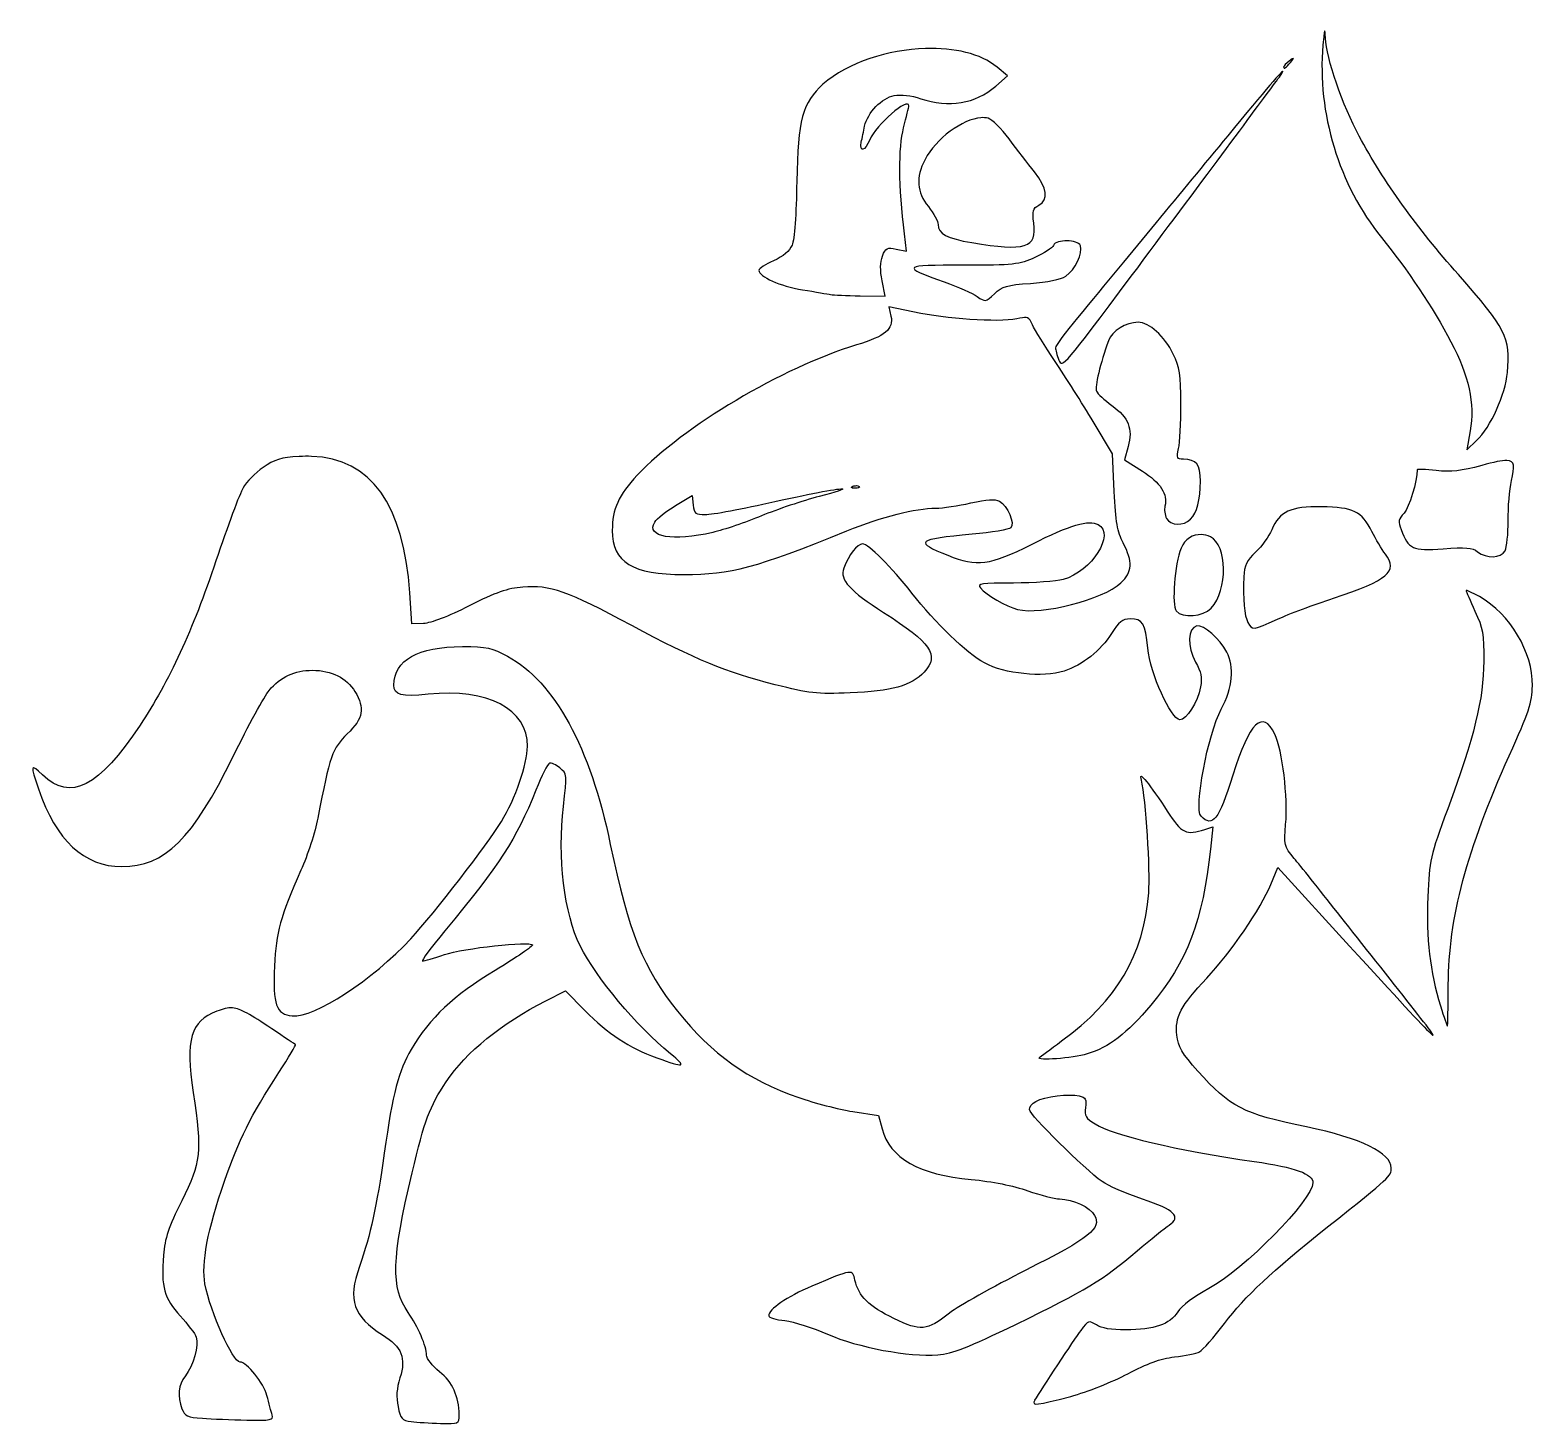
# Model space of a CAD drawing. Extents: x 43 to 173, y 96 to 196.
# Drawn here: x 75.58 to 104.87, y 95.86 to 123.02 of the extents above; entities that cross this region are included whole.
import ezdxf

# ---------------------------------------------------------------- set-up
doc = ezdxf.new("R2010")
doc.units = 0
doc.layers.add('Layer_1', color=7, linetype='CONTINUOUS')

msp = doc.modelspace()

# ---------------------------------------------------------------- linework, layer by layer
at = {"layer": 'Layer_1', "color": 7}
for points in [[(100.809558, 123.00063), (100.809558, 123.00063)], [(93.030257, 122.661631), (93.030257, 122.661631)], [(100.201566, 122.471464), (100.201566, 122.471464)], [(94.40168, 121.928516), (94.631535, 122.127505), (94.428688, 122.297829)], [(99.997618, 122.213493), (99.997618, 122.213493)], [(94.112292, 121.313359), (94.112292, 121.313359)], [(92.463606, 118.754619), (92.662595, 118.710519), (92.621806, 119.051173)], [(95.78964, 118.916124), (95.78964, 118.916124)], [(91.762461, 117.842909), (92.245327, 117.835743), (92.186345, 118.137258)], [(92.321394, 117.625731), (92.36053, 117.449342)], [(92.943714, 117.501155), (92.321394, 117.625731), (92.321394, 117.625731)], [(97.177047, 117.32752), (97.177047, 117.32752)], [(96.71127, 114.030152), (96.676546, 114.765473), (96.298964, 115.395512)], [(103.648315, 115.210303), (103.584925, 114.844848), (103.770134, 115.021787)], [(96.983019, 114.907688), (96.914118, 114.649717), (97.25918, 114.429231)], [(81.069437, 114.715864), (81.069437, 114.715864)], [(104.359936, 114.636489), (104.359936, 114.636489)], [(88.161371, 113.757299), (88.485486, 113.953534), (88.505882, 113.767222)], [(91.419053, 114.081415), (91.419053, 114.081415)], [(91.686944, 114.144805), (91.686944, 114.144805)], [(100.75223, 113.733048), (100.75223, 113.733048)], [(98.409015, 113.191201), (98.409015, 113.191201)], [(83.252248, 111.460386), (83.024596, 111.45377), (82.984357, 112.057353)], [(103.566736, 112.100898), (103.566736, 112.100898)], [(85.706811, 108.739035), (85.706811, 108.739035)], [(97.239336, 108.482171), (97.239336, 108.482171)], [(98.47902, 107.448092), (98.630051, 107.498801), (98.584853, 107.063341)], [(99.763902, 106.377631), (99.899501, 106.703951), (101.297935, 105.173776)], [(85.634048, 104.107173), (86.021003, 104.302305), (86.396381, 103.921965)], [(79.530993, 103.96937), (79.530993, 103.96937)], [(91.615839, 101.951371), (92.117443, 101.871996), (92.186895, 101.61127)], [(95.160152, 96.325118), (95.160702, 96.325118)]]:
    msp.add_lwpolyline(points, dxfattribs=at)
for points in [[(100.809558, 123.00063), (100.802423, 122.980206), (100.792842, 122.890518), (100.778138, 122.72502)], [(100.825543, 122.861723), (100.82114, 122.972543), (100.816689, 123.021052), (100.809558, 123.00063)], [(100.778138, 122.72502), (100.66127, 121.409509), (101.090801, 119.99725), (101.91805, 118.978964)], [(101.483143, 120.955069), (101.165897, 121.539854), (100.8405, 122.483111), (100.825543, 122.861723)], [(93.030257, 122.661631), (92.309736, 122.638474), (91.525925, 122.393994), (91.035959, 121.963794)], [(94.428688, 122.297829), (94.112577, 122.563818), (93.59066, 122.679645), (93.030257, 122.661631)], [(100.122191, 122.41579), (100.06109, 122.367854), (100.010846, 122.317624), (100.010846, 122.304444)], [(100.201566, 122.471464), (100.198287, 122.474743), (100.172554, 122.455281), (100.122191, 122.41579)], [(100.145895, 122.391535), (100.185392, 122.441901), (100.204849, 122.468184), (100.201566, 122.471464)], [(99.997618, 122.213493), (100.02509, 122.28067), (99.655667, 121.851043), (98.92385, 120.963339)], [(99.836661, 121.979228), (99.935363, 122.113482), (99.98846, 122.191101), (99.997618, 122.213493)], [(100.010846, 122.304444), (100.010846, 122.252177), (100.06295, 122.285764), (100.145895, 122.391535)], [(91.035959, 121.963794), (90.635542, 121.612224), (90.543891, 121.272313), (90.524982, 120.069267)], [(92.939856, 121.684326), (93.485645, 121.498361), (94.003887, 121.584642), (94.40168, 121.928516)], [(97.044205, 118.225453), (98.368533, 120.000298), (99.49156, 121.509836), (99.836661, 121.979228)], [(91.847348, 121.148547), (91.902833, 121.412244), (92.180658, 121.699772), (92.42447, 121.745512)], [(92.708346, 121.543768), (92.708346, 121.728945), (92.065763, 121.17135), (91.946016, 120.88231)], [(92.42447, 121.745512), (92.558413, 121.770644), (92.754633, 121.747434), (92.939856, 121.684326)], [(92.606371, 121.114923), (92.662646, 121.329513), (92.708346, 121.522601), (92.708346, 121.543768)], [(94.112292, 121.313359), (93.758997, 121.285656), (93.231693, 120.906471), (93.023642, 120.498662)], [(94.251749, 121.302335), (94.209819, 121.313667), (94.162761, 121.317316), (94.112292, 121.313359)], [(94.664059, 120.899395), (94.513973, 121.100264), (94.328485, 121.281592), (94.251749, 121.302335)], [(91.782305, 120.836008), (91.79825, 120.914587), (91.827593, 121.055196), (91.847348, 121.148547)], [(92.621806, 119.051173), (92.510102, 119.982362), (92.504601, 120.726873), (92.606371, 121.114923)], [(98.92385, 120.963339), (97.977305, 119.815132), (97.121153, 118.77768), (95.993591, 117.413511)], [(103.416255, 118.256319), (102.61576, 119.159106), (101.96326, 120.070021), (101.483143, 120.955069)], [(91.946016, 120.88231), (91.854378, 120.661025), (91.740253, 120.62871), (91.782305, 120.836008)], [(95.156294, 120.259437), (95.035728, 120.410578), (94.814173, 120.698532), (94.664059, 120.899395)], [(93.023642, 120.498662), (92.842484, 120.143565), (92.862132, 119.867755), (93.089236, 119.581993)], [(95.24063, 119.609552), (95.437621, 119.714974), (95.407951, 119.943935), (95.156294, 120.259437)], [(90.524982, 120.069267), (90.515132, 119.441379), (90.478229, 118.937954), (90.434033, 118.832341)], [(93.089236, 119.581993), (93.193997, 119.450148), (93.279956, 119.292747), (93.279956, 119.23197)], [(95.143616, 119.261186), (95.110963, 119.499412), (95.124496, 119.547404), (95.24063, 119.609552)], [(93.279956, 119.23197), (93.279956, 119.052818), (93.449942, 118.961285), (93.934799, 118.880296)], [(93.934799, 118.880296), (94.982719, 118.705259), (95.209939, 118.77722), (95.143616, 119.261186)], [(95.78964, 118.916124), (95.670697, 118.917713), (95.55169, 118.887944), (95.527814, 118.825725)], [(96.051466, 118.81856), (96.027336, 118.881419), (95.908582, 118.914535), (95.78964, 118.916124)], [(101.91805, 118.978964), (102.423877, 118.356328), (102.91776, 117.615336), (103.272937, 116.94608)], [(90.434033, 118.832341), (90.385209, 118.715704), (90.260847, 118.610373), (90.073536, 118.527518)], [(92.186345, 118.137258), (92.146693, 118.339677), (92.1496, 118.497944), (92.195715, 118.618467)], [(92.195715, 118.618467), (92.257014, 118.778704), (92.286116, 118.793606), (92.463606, 118.754619)], [(95.527814, 118.825725), (95.508959, 118.776562), (95.345439, 118.669408), (95.164563, 118.5876)], [(95.765386, 118.227657), (95.948971, 118.348022), (96.106923, 118.674053), (96.051466, 118.81856)], [(90.073536, 118.527518), (89.916226, 118.457936), (89.787456, 118.37336), (89.787456, 118.339552)], [(89.787456, 118.339552), (89.787456, 118.215767), (90.200624, 118.032125), (90.639084, 117.960869)], [(93.768884, 118.440424), (92.576128, 118.442092), (92.549077, 118.41827), (93.397917, 118.114658)], [(95.164563, 118.5876), (94.861061, 118.450313), (94.753557, 118.439013), (93.768884, 118.440424)], [(93.397917, 118.114658), (93.664927, 118.019148), (93.954417, 117.890622), (94.041736, 117.829128)], [(94.375772, 117.883699), (94.526902, 118.027655), (94.621977, 118.055349), (95.076919, 118.085993)], [(95.076919, 118.085993), (95.41011, 118.108441), (95.662883, 118.160443), (95.765386, 118.227657)], [(95.63144, 116.592202), (95.694714, 116.425775), (95.74333, 116.482087), (97.044205, 118.225453)], [(104.373164, 116.352423), (104.434152, 117.031548), (104.3455, 117.208346), (103.416255, 118.256319)], [(90.639084, 117.960869), (90.886593, 117.920644), (91.131856, 117.879087), (91.184236, 117.868814)], [(91.184236, 117.868814), (91.236617, 117.85857), (91.496834, 117.846973), (91.762461, 117.842909)], [(94.041736, 117.829128), (94.196648, 117.720015), (94.205055, 117.721119), (94.375772, 117.883699)], [(92.36053, 117.449342), (92.415789, 117.197647), (92.245826, 117.05554), (91.685841, 116.885448)], [(94.873521, 117.405795), (94.581957, 117.323773), (93.58402, 117.372986), (92.943714, 117.501155)], [(95.117708, 117.279015), (95.050935, 117.425883), (95.013221, 117.445108), (94.873521, 117.405795)], [(95.558681, 116.565743), (95.359375, 116.862607), (95.161086, 117.183638), (95.117708, 117.279015)], [(95.993591, 117.413511), (95.758415, 117.128991), (95.565846, 116.866584), (95.565846, 116.830327)], [(97.177047, 117.32752), (96.934734, 117.32752), (96.670029, 117.161715), (96.598825, 116.965373)], [(97.862209, 116.706855), (97.687542, 117.062821), (97.395349, 117.32752), (97.177047, 117.32752)], [(91.685841, 116.885448), (90.24298, 116.44719), (88.300856, 115.292842), (87.417783, 114.348755)], [(96.598825, 116.965373), (96.440639, 116.529261), (96.329136, 116.065524), (96.363454, 115.985864)], [(103.272937, 116.94608), (103.621877, 116.288288), (103.740066, 115.742953), (103.648315, 115.210303)], [(96.298964, 115.395512), (96.091276, 115.742177), (95.757986, 116.268882), (95.558681, 116.565743)], [(95.565846, 116.830327), (95.565846, 116.794061), (95.5954, 116.687006), (95.63144, 116.592202)], [(98.009936, 115.74002), (98.009484, 116.308131), (97.987714, 116.451113), (97.862209, 116.706855)], [(103.770134, 115.021787), (104.047812, 115.287807), (104.33433, 115.920197), (104.373164, 116.352423)], [(96.363454, 115.985864), (96.384028, 115.938087), (96.520147, 115.812326), (96.665519, 115.706397)], [(96.665519, 115.706397), (96.991994, 115.468494), (97.076096, 115.256348), (96.983019, 114.907688)], [(97.964735, 114.866895), (97.989909, 114.980402), (98.010218, 115.373307), (98.009936, 115.74002)], [(98.060095, 114.65964), (97.933688, 114.660509), (97.923531, 114.682257), (97.964735, 114.866895)], [(80.831312, 114.713107), (80.472946, 114.692855), (80.34655, 114.654797), (80.125203, 114.499236)], [(81.069437, 114.715864), (80.992334, 114.718785), (80.912981, 114.717721), (80.831312, 114.713107)], [(82.984357, 112.057353), (82.868443, 113.781096), (82.225975, 114.672055), (81.069437, 114.715864)], [(98.389722, 114.234653), (98.391641, 114.558878), (98.314914, 114.657947), (98.060095, 114.65964)], [(103.87652, 114.538925), (103.47266, 114.42824), (103.272985, 114.4063), (102.985203, 114.439704)], [(104.359936, 114.636489), (104.264426, 114.639447), (104.11075, 114.603116), (103.87652, 114.538925)], [(104.453642, 114.242369), (104.516278, 114.51797), (104.519115, 114.631559), (104.359936, 114.636489)], [(80.125203, 114.499236), (79.976952, 114.395031), (79.801889, 114.217296), (79.736047, 114.104565)], [(87.417783, 114.348755), (87.051063, 113.956726), (86.929956, 113.689309), (86.929956, 113.270576)], [(97.25918, 114.429231), (97.610066, 114.204771), (97.759334, 113.973682), (97.700152, 113.747379)], [(98.196798, 113.490512), (98.326253, 113.619981), (98.3869, 113.857299), (98.389722, 114.234653)], [(102.614236, 114.453485), (102.614236, 114.233857), (102.456869, 113.715449), (102.357922, 113.610126)], [(102.985203, 114.439704), (102.781241, 114.463383), (102.614236, 114.4696), (102.614236, 114.453485)], [(104.386944, 113.464053), (104.384828, 113.720529), (104.414667, 114.070893), (104.453642, 114.242369)], [(79.736047, 114.104565), (79.670204, 113.99184), (79.432305, 113.351345), (79.207431, 112.680777)], [(90.962096, 113.934241), (90.647757, 113.852544), (90.142576, 113.682668), (89.839269, 113.556659)], [(90.09724, 113.83502), (90.865731, 114.007111), (91.372648, 114.097075), (91.419053, 114.081415)], [(91.419053, 114.081415), (91.446898, 114.072019), (91.308944, 114.024389), (90.962096, 113.934241)], [(91.655525, 114.094092), (91.581554, 114.09714), (91.56628, 114.112414), (91.616939, 114.132677)], [(91.616939, 114.132677), (91.639856, 114.14185), (91.664889, 114.145716), (91.686944, 114.144805)], [(91.738758, 114.127716), (91.75984, 114.106609), (91.722468, 114.09127), (91.655525, 114.094092)], [(91.686944, 114.144805), (91.709, 114.143896), (91.728174, 114.138271), (91.738758, 114.127716)], [(96.886559, 113.028043), (96.774686, 113.241843), (96.739493, 113.442415), (96.71127, 114.030152)], [(87.75678, 113.433187), (87.800891, 113.503824), (87.983063, 113.649589), (88.161371, 113.757299)], [(88.505882, 113.767222), (88.523634, 113.601352), (88.54902, 113.581464), (88.744007, 113.581464)], [(88.744007, 113.581464), (88.864319, 113.581464), (89.473388, 113.69532), (90.09724, 113.83502)], [(91.501736, 113.26231), (92.200829, 113.544035), (92.829515, 113.705164), (93.235859, 113.70714)], [(93.235859, 113.70714), (93.368645, 113.70775), (93.673811, 113.752744), (93.914406, 113.807461)], [(93.914406, 113.807461), (94.227588, 113.8787), (94.386513, 113.888397), (94.473889, 113.841636)], [(94.473889, 113.841636), (94.62866, 113.758787), (94.781263, 113.405975), (94.698233, 113.322942)], [(97.700152, 113.747379), (97.682428, 113.679581), (97.696093, 113.571806), (97.730468, 113.5076)], [(100.75223, 113.733048), (100.141275, 113.741232), (99.930241, 113.643329), (99.779336, 113.282153)], [(101.732842, 113.249079), (101.531448, 113.64386), (101.367644, 113.724807), (100.75223, 113.733048)], [(88.886769, 113.233094), (88.114358, 113.051001), (87.577484, 113.146054), (87.75678, 113.433187)], [(89.839269, 113.556659), (89.535965, 113.43065), (89.107326, 113.285094), (88.886769, 113.233094)], [(95.100069, 113.001584), (95.865484, 113.385556), (96.210349, 113.487701), (96.398732, 113.386883)], [(96.398732, 113.386883), (96.738189, 113.205194), (96.269895, 112.470524), (95.71688, 112.316975)], [(97.730468, 113.5076), (97.80695, 113.364677), (98.061613, 113.355333), (98.196798, 113.490512)], [(102.357922, 113.610126), (102.248871, 113.494042), (102.240029, 113.445757), (102.299493, 113.289318)], [(104.325759, 112.877009), (104.36129, 112.943588), (104.389767, 113.207578), (104.386944, 113.464053)], [(86.929956, 113.270576), (86.929956, 112.65265), (87.324029, 112.410744), (88.326736, 112.413989)], [(88.326736, 112.413989), (89.249179, 112.416975), (89.709907, 112.540233), (91.501736, 113.26231)], [(93.943068, 113.197816), (92.854058, 113.096151), (92.806224, 113.054639), (93.467922, 112.788264)], [(94.698233, 113.322942), (94.664987, 113.289714), (94.325254, 113.233489), (93.943068, 113.197816)], [(98.409015, 113.191201), (98.238282, 113.199377), (98.085887, 113.103898), (98.014344, 112.928272)], [(98.58375, 113.147657), (98.525099, 113.174381), (98.465925, 113.188478), (98.409015, 113.191201)], [(98.600839, 111.757492), (98.928245, 112.106147), (98.91745, 112.995613), (98.58375, 113.147657)], [(99.779336, 113.282153), (99.727464, 113.158031), (99.586629, 112.964131), (99.466798, 112.851103)], [(101.994671, 112.812518), (101.925837, 112.90564), (101.807772, 113.10223), (101.732842, 113.249079)], [(102.299493, 113.289318), (102.445233, 112.906027), (102.521673, 112.871201), (103.119702, 112.916147)], [(91.806559, 113.009853), (91.702108, 113.009853), (91.539565, 112.800103), (91.438897, 112.535257)], [(92.767878, 112.051289), (92.368816, 112.561862), (91.919363, 113.009853), (91.806559, 113.009853)], [(93.467922, 112.788264), (94.039365, 112.558216), (94.279339, 112.58989), (95.100069, 113.001584)], [(96.839704, 112.250828), (97.066046, 112.462286), (97.077934, 112.662235), (96.886559, 113.028043)], [(98.014344, 112.928272), (97.889545, 112.621821), (97.826726, 111.814637), (97.918984, 111.703472)], [(99.466798, 112.851103), (99.289845, 112.684223), (99.246831, 112.593087), (99.236389, 112.367135)], [(100.982089, 111.953174), (102.050892, 112.306962), (102.246018, 112.472564), (101.994671, 112.812518)], [(103.119702, 112.916147), (103.558021, 112.949085), (103.686782, 112.937881), (103.789426, 112.858269)], [(103.789426, 112.858269), (103.968355, 112.719481), (104.246708, 112.729313), (104.325759, 112.877009)], [(79.207431, 112.680777), (78.751021, 111.319763), (78.299217, 110.341064), (77.729072, 109.478768)], [(91.438897, 112.535257), (91.355895, 112.316984), (91.56229, 112.088257), (92.217215, 111.673156)], [(85.189771, 112.168699), (84.882883, 112.144066), (84.660291, 112.06665), (84.139704, 111.80214)], [(87.310846, 111.419046), (86.045616, 112.096269), (85.719756, 112.211244), (85.189771, 112.168699)], [(94.748395, 112.248074), (94.116217, 112.247763), (94.035939, 112.235961), (94.104576, 112.153264)], [(95.71688, 112.316975), (95.581498, 112.279383), (95.145566, 112.248074), (94.748395, 112.248074)], [(94.826667, 111.733789), (95.286435, 111.617203), (96.493022, 111.926998), (96.839704, 112.250828)], [(99.236389, 112.367135), (99.216803, 111.939481), (99.246707, 111.608561), (99.316867, 111.477474)], [(94.182297, 110.69089), (93.83553, 110.879618), (93.223554, 111.468322), (92.767878, 112.051289)], [(94.104576, 112.153264), (94.222686, 112.010962), (94.601679, 111.790843), (94.826667, 111.733789)], [(99.891232, 111.542518), (100.114357, 111.643641), (100.605237, 111.828435), (100.982089, 111.953174)], [(103.827461, 111.982387), (103.684205, 112.062894), (103.566736, 112.116392), (103.566736, 112.100898)], [(103.566736, 112.100898), (103.566736, 112.085423), (103.645248, 111.904657), (103.740921, 111.699614)], [(104.859336, 110.247714), (104.870089, 110.89987), (104.426224, 111.645848), (103.827461, 111.982387)], [(84.139704, 111.80214), (83.735675, 111.596857), (83.391327, 111.464252), (83.252248, 111.460386)], [(92.217215, 111.673156), (93.141069, 111.08761), (93.311077, 110.838944), (93.009861, 110.512847)], [(97.918984, 111.703472), (98.040198, 111.557417), (98.442992, 111.58946), (98.600839, 111.757492)], [(103.740921, 111.699614), (103.893123, 111.373331), (103.91462, 111.251953), (103.911798, 110.723964)], [(90.104406, 110.265903), (89.12803, 110.515909), (88.5592, 110.750862), (87.310846, 111.419046)], [(97.01885, 111.549131), (96.871135, 111.549133), (96.802033, 111.494461), (96.658354, 111.263603)], [(97.365563, 110.97752), (97.320013, 111.460324), (97.266133, 111.549131), (97.01885, 111.549131)], [(98.318616, 111.41188), (98.139941, 111.378019), (98.128957, 111.007617), (98.29767, 110.707425)], [(98.905658, 110.901453), (98.770728, 111.159715), (98.451712, 111.437111), (98.318616, 111.41188)], [(99.316867, 111.477474), (99.399163, 111.323686), (99.411962, 111.325283), (99.891232, 111.542518)], [(82.675676, 110.260391), (82.675676, 110.746002), (83.144535, 111.009493), (84.009066, 111.009493)], [(84.009066, 111.009493), (84.488308, 111.009493), (84.586685, 110.988279), (84.887703, 110.821528)], [(96.658354, 111.263603), (96.455097, 110.937072), (96.090537, 110.649592), (95.732312, 110.533794)], [(84.887703, 110.821528), (85.812235, 110.309419), (86.494978, 109.059877), (86.891924, 107.153189)], [(97.98954, 109.585152), (97.814026, 109.592255), (97.411509, 110.490481), (97.365563, 110.97752)], [(98.29767, 110.707425), (98.403814, 110.518571), (98.425782, 110.407079), (98.39248, 110.227317)], [(98.797621, 109.793511), (99.017444, 110.206851), (99.056958, 110.611876), (98.905658, 110.901453)], [(103.911798, 110.723964), (103.908327, 109.990076), (103.727639, 109.248297), (103.2101, 107.848825)], [(80.242613, 110.154558), (80.466557, 110.420679), (80.739886, 110.548125), (81.088176, 110.548125)], [(81.088176, 110.548125), (81.455799, 110.548125), (81.754559, 110.398019), (81.916103, 110.133061)], [(93.009861, 110.512847), (92.76557, 110.248368), (92.36572, 110.135558), (91.565676, 110.106049)], [(95.732312, 110.533794), (95.321989, 110.401149), (94.575461, 110.476901), (94.182297, 110.69089)], [(79.541466, 108.866368), (79.837969, 109.468919), (80.153487, 110.04862), (80.242613, 110.154558)], [(81.916103, 110.133061), (82.114336, 109.807952), (82.078886, 109.613064), (81.76562, 109.308441)], [(83.342096, 110.081245), (82.816542, 110.027211), (82.675676, 110.065155), (82.675676, 110.260391)], [(85.277412, 109.065355), (85.28094, 109.79335), (84.504626, 110.200772), (83.342096, 110.081245)], [(91.565676, 110.106049), (90.912558, 110.081959), (90.758174, 110.098511), (90.104406, 110.265903)], [(98.39248, 110.227317), (98.335301, 109.91886), (98.122466, 109.579761), (97.98954, 109.585152)], [(104.407891, 108.882353), (104.79177, 109.731343), (104.853974, 109.919069), (104.859336, 110.247714)], [(98.404053, 107.704406), (98.259923, 107.848548), (98.532529, 109.295016), (98.797621, 109.793511)], [(99.838868, 109.305687), (99.608462, 109.795043), (99.346732, 109.538165), (99.020314, 108.501464)], [(77.729072, 109.478768), (76.929818, 108.269974), (76.367101, 107.983131), (75.82848, 108.50973)], [(81.76562, 109.308441), (81.473633, 109.0245), (81.425824, 108.888808), (81.191806, 107.666924)], [(100.051085, 107.546206), (100.099289, 108.070747), (99.988559, 108.987772), (99.838868, 109.305687)], [(84.769192, 107.599123), (85.041198, 108.042446), (85.27459, 108.719088), (85.277412, 109.065355)], [(75.82848, 108.50973), (75.593812, 108.739168), (75.584566, 108.707551), (75.746901, 108.235777)], [(77.372986, 106.723243), (78.210029, 106.723243), (78.748901, 107.25576), (79.541466, 108.866368)], [(85.706811, 108.739035), (85.673367, 108.72789), (85.5539, 108.491312), (85.441124, 108.213176)], [(85.910208, 108.644228), (85.831835, 108.707697), (85.740254, 108.750183), (85.706811, 108.739035)], [(103.220574, 104.421368), (103.224976, 105.714818), (103.581262, 107.054056), (104.407891, 108.882353)], [(85.976906, 107.895676), (86.051638, 108.5188), (86.050557, 108.530597), (85.910208, 108.644228)], [(97.24099, 108.406103), (97.227923, 108.46084), (97.224743, 108.486686), (97.239336, 108.482171)], [(97.239336, 108.482171), (97.25393, 108.477652), (97.286239, 108.442552), (97.343516, 108.374131)], [(97.383202, 106.211162), (97.418536, 106.635139), (97.327266, 108.044749), (97.24099, 108.406103)], [(97.343516, 108.374131), (97.416612, 108.286819), (97.596717, 108.029532), (97.743699, 107.80252)], [(99.020314, 108.501464), (98.74399, 107.623899), (98.630904, 107.477575), (98.404053, 107.704406)], [(75.746901, 108.235777), (76.092256, 107.231977), (76.639378, 106.723243), (77.372986, 106.723243)], [(85.441124, 108.213176), (85.038873, 107.221323), (84.76157, 106.793345), (83.664007, 105.469228)], [(86.303225, 105.182045), (85.995716, 105.786601), (85.859755, 106.91864), (85.976906, 107.895676)], [(97.743699, 107.80252), (98.023917, 107.36971), (98.114699, 107.325802), (98.47902, 107.448092)], [(103.2101, 107.848825), (102.867483, 106.922425), (102.851308, 106.850489), (102.820941, 106.131237)], [(81.191806, 107.666924), (81.140695, 107.400072), (80.993118, 106.942984), (80.863832, 106.651034)], [(83.002549, 105.318194), (83.472788, 105.829226), (84.486462, 107.13831), (84.769192, 107.599123)], [(100.218105, 106.883647), (100.020239, 107.122156), (100.014368, 107.146633), (100.051085, 107.546206)], [(86.891924, 107.153189), (87.248117, 105.442389), (87.532532, 104.737556), (88.20106, 103.906533)], [(98.584853, 107.063341), (98.440469, 105.67739), (98.130146, 104.863546), (97.427299, 104.026698)], [(80.863832, 106.651034), (80.455457, 105.728814), (80.381255, 105.45963), (80.348997, 104.78627)], [(101.058706, 105.831376), (100.709456, 106.273711), (100.331163, 106.747354), (100.218105, 106.883647)], [(98.513194, 104.549799), (98.979228, 105.044851), (99.568689, 105.906679), (99.763902, 106.377631)], [(95.686011, 103.326654), (96.777985, 104.129045), (97.280784, 104.983188), (97.383202, 106.211162)], [(102.820941, 106.131237), (102.786962, 105.326616), (102.862611, 104.675518), (103.068436, 104.008508)], [(102.415797, 104.113238), (102.018713, 104.615975), (101.407956, 105.389049), (101.058706, 105.831376)], [(83.664007, 105.469228), (83.396207, 105.146172), (83.202873, 104.881631), (83.234059, 104.881631)], [(80.692405, 103.813927), (81.120677, 103.772348), (82.266542, 104.518343), (83.002549, 105.318194)], [(83.662353, 105.009514), (84.022441, 105.133401), (85.327086, 105.275664), (85.37608, 105.196376)], [(85.37608, 105.196376), (85.389232, 105.175096), (85.060361, 104.95189), (84.64572, 104.700283)], [(88.063256, 103.076402), (87.3912, 103.628174), (86.631026, 104.537413), (86.303225, 105.182045)], [(101.297935, 105.173776), (103.154082, 103.142964), (103.265089, 103.037949), (102.415797, 104.113238)], [(83.234059, 104.881631), (83.265244, 104.881631), (83.45794, 104.939187), (83.662353, 105.009514)], [(80.348997, 104.78627), (80.312703, 104.029032), (80.377784, 103.844478), (80.692405, 103.813927)], [(84.64572, 104.700283), (83.835234, 104.208494), (83.376846, 103.776496), (83.011368, 103.161289)], [(97.932765, 103.440203), (97.892351, 103.798699), (98.000425, 104.005096), (98.513194, 104.549799)], [(103.204589, 103.611631), (103.211926, 103.611631), (103.217751, 103.976075), (103.220574, 104.421368)], [(79.530993, 103.96937), (79.434718, 103.978096), (79.347049, 103.951624), (79.221762, 103.903776)], [(80.294426, 103.562022), (79.875592, 103.841661), (79.69145, 103.95483), (79.530993, 103.96937)], [(83.695977, 102.532353), (84.080167, 103.109289), (84.775161, 103.674129), (85.634048, 104.107173)], [(97.427299, 104.026698), (96.961774, 103.472407), (96.603752, 103.197548), (96.186515, 103.073647)], [(103.068436, 104.008508), (103.135805, 103.790224), (103.197251, 103.611631), (103.204589, 103.611631)], [(79.221762, 103.903776), (78.709895, 103.708297), (78.609709, 103.361505), (78.764254, 102.321237)], [(86.396381, 103.921965), (86.853355, 103.459041), (87.252522, 103.195525), (87.794812, 102.998681)], [(88.20106, 103.906533), (88.883812, 103.057848), (89.556271, 102.578793), (90.561914, 102.224774)], [(80.757999, 103.254995), (80.747444, 103.260481), (80.538887, 103.398801), (80.294426, 103.562022)], [(98.342868, 102.736301), (98.032169, 103.085791), (97.958447, 103.212625), (97.932765, 103.440203)], [(80.433884, 102.714254), (80.62269, 103.00638), (80.768441, 103.24952), (80.757999, 103.254995)], [(83.011368, 103.161289), (82.762787, 102.742838), (82.655675, 102.331708), (82.48606, 101.140535)], [(95.253858, 103.002539), (95.268421, 103.016703), (95.462745, 103.162601), (95.686011, 103.326654)], [(87.794812, 102.998681), (88.347347, 102.798122), (88.387558, 102.810148), (88.063256, 103.076402)], [(96.186515, 103.073647), (95.899749, 102.988495), (95.183302, 102.933863), (95.253858, 103.002539)], [(79.372243, 100.595381), (79.652743, 101.404088), (79.879769, 101.856877), (80.433884, 102.714254)], [(83.028454, 100.754131), (83.274947, 101.794289), (83.366003, 102.036856), (83.695977, 102.532353)], [(100.455676, 101.65151), (99.222055, 101.906864), (98.96116, 102.04083), (98.342868, 102.736301)], [(78.764254, 102.321237), (78.937002, 101.158515), (78.916299, 100.961795), (78.541564, 100.21339)], [(90.561914, 102.224774), (90.865754, 102.11782), (91.340079, 101.99476), (91.615839, 101.951371)], [(95.182202, 102.14981), (95.352777, 102.241097), (95.841213, 102.30274), (96.026661, 102.256193)], [(96.026661, 102.256193), (96.154254, 102.22426), (96.17493, 102.186643), (96.151787, 102.029092)], [(95.058176, 101.989406), (95.058176, 102.040999), (95.113763, 102.113183), (95.182202, 102.14981)], [(96.473145, 100.587665), (96.124742, 100.833918), (95.058176, 101.89051), (95.058176, 101.989406)], [(96.151787, 102.029092), (96.128335, 101.86925), (96.156571, 101.819971), (96.336996, 101.709938)], [(96.336996, 101.709938), (96.712126, 101.481141), (97.911652, 101.197837), (99.439236, 100.977374)], [(102.106566, 100.84784), (102.106566, 101.147757), (101.527895, 101.429565), (100.455676, 101.65151)], [(92.186895, 101.61127), (92.338618, 101.044001), (92.912068, 100.719028), (93.924879, 100.6268)], [(82.48606, 101.140535), (82.333716, 100.070639), (82.226712, 99.582073), (82.002091, 98.931263)], [(82.950183, 98.038845), (82.61462, 98.524761), (82.630323, 99.074062), (83.028454, 100.754131)], [(99.439236, 100.977374), (100.242553, 100.86144), (100.582456, 100.738292), (100.582456, 100.56231)], [(100.868536, 99.702412), (102.109891, 100.691093), (102.106566, 100.687865), (102.106566, 100.84784)], [(78.993007, 98.593369), (78.918585, 98.985839), (79.043764, 99.648387), (79.372243, 100.595381)], [(93.924879, 100.6268), (94.329727, 100.589931), (94.752225, 100.506068), (95.026206, 100.407968)], [(97.25918, 100.24591), (96.93914, 100.354363), (96.585442, 100.50829), (96.473145, 100.587665)], [(100.582456, 100.56231), (100.582456, 100.233907), (99.234814, 98.865435), (98.55178, 98.500214)], [(78.541564, 100.21339), (78.281694, 99.694386), (78.210636, 99.483541), (78.183825, 99.150095)], [(95.026206, 100.407968), (95.270667, 100.320426), (95.550256, 100.248411), (95.647425, 100.247564)], [(95.647425, 100.247564), (95.906646, 100.245594), (96.243259, 100.086957), (96.32928, 99.926206)], [(97.778423, 99.738243), (98.025593, 99.900561), (97.891696, 100.03156), (97.25918, 100.24591)], [(96.32928, 99.926206), (96.465339, 99.671986), (96.242482, 99.494849), (94.989275, 98.860707)], [(97.15555, 99.236085), (97.418553, 99.459769), (97.698639, 99.685855), (97.778423, 99.738243)], [(98.861564, 97.824424), (99.268274, 98.358727), (99.765245, 98.823776), (100.868536, 99.702412)], [(78.183825, 99.150095), (78.13469, 98.538057), (78.198655, 98.306965), (78.510144, 97.96884)], [(94.804066, 97.80954), (96.147924, 98.462486), (96.488857, 98.669061), (97.15555, 99.236085)], [(82.002091, 98.931263), (81.773689, 98.269567), (81.877126, 97.965151), (82.452436, 97.601181)], [(91.659383, 98.663925), (91.610671, 98.885794), (91.61379, 98.886559), (90.821535, 98.549823)], [(94.989275, 98.860707), (94.346118, 98.535257), (93.67737, 98.159108), (93.502647, 98.024514)], [(79.675965, 97.07091), (79.530733, 97.071816), (79.099037, 98.034262), (78.993007, 98.593369)], [(90.821535, 98.549823), (90.328211, 98.340146), (89.978176, 98.100302), (89.978176, 97.972148)], [(92.417305, 97.919231), (91.937894, 98.150154), (91.726749, 98.357175), (91.659383, 98.663925)], [(98.55178, 98.500214), (98.259398, 98.343882), (98.027109, 98.168972), (97.9482, 98.046011)], [(78.510144, 97.96884), (78.659299, 97.806932), (78.800359, 97.621393), (78.823786, 97.556533)], [(83.310676, 97.205409), (83.310676, 97.375456), (83.146807, 97.754111), (82.950183, 98.038845)], [(89.978176, 97.972148), (89.978176, 97.940423), (90.120315, 97.897361), (90.294023, 97.876787)], [(90.294023, 97.876787), (90.46773, 97.856213), (90.842061, 97.737516), (91.125808, 97.612757)], [(93.502647, 98.024514), (93.048664, 97.674852), (92.945399, 97.664875), (92.417305, 97.919231)], [(96.362904, 97.793555), (96.219394, 97.887594), (96.205559, 97.883126), (96.059735, 97.688272)], [(97.9482, 98.046011), (97.791933, 97.802532), (97.49895, 97.702569), (96.929002, 97.698194)], [(98.374287, 97.271003), (98.434344, 97.302208), (98.65351, 97.551126), (98.861564, 97.824424)], [(78.823786, 97.556533), (78.880708, 97.399313), (78.768355, 96.999734), (78.611016, 96.799715)], [(82.452436, 97.601181), (82.830444, 97.362034), (82.915373, 97.152035), (82.793086, 96.763333)], [(91.125808, 97.612757), (91.714947, 97.35372), (92.706865, 97.16828), (93.27224, 97.211471)], [(93.27224, 97.211471), (93.560643, 97.233507), (93.854699, 97.348276), (94.804066, 97.80954)], [(96.059735, 97.688272), (95.925228, 97.508533), (95.28495, 96.538346), (95.160152, 96.325118)], [(96.929002, 97.698194), (96.655359, 97.696095), (96.461738, 97.728793), (96.362904, 97.793555)], [(97.883706, 97.169578), (98.093256, 97.19412), (98.314231, 97.239801), (98.374287, 97.271003)], [(80.20072, 96.418825), (80.138772, 96.658651), (79.807734, 97.070064), (79.675965, 97.07091)], [(83.562582, 96.882397), (83.423419, 96.992625), (83.310676, 97.137108), (83.310676, 97.205409)], [(96.975854, 96.842158), (97.35152, 97.043789), (97.612208, 97.137783), (97.883706, 97.169578)], [(78.611016, 96.799715), (78.472812, 96.623992), (78.450381, 96.406607), (78.544869, 96.158099)], [(82.793086, 96.763333), (82.727018, 96.553752), (82.716175, 96.390284), (82.754501, 96.201646)], [(83.945126, 96.039589), (83.944392, 96.400935), (83.817514, 96.680504), (83.562582, 96.882397)], [(95.864604, 96.402286), (96.185857, 96.488356), (96.685899, 96.686532), (96.975854, 96.842158)], [(80.302145, 96.039589), (80.284422, 96.100707), (80.238877, 96.271079), (80.20072, 96.418825)], [(95.160702, 96.325118), (95.094888, 96.212653), (95.198249, 96.223764), (95.864604, 96.402286)], [(78.544869, 96.158099), (78.597193, 96.020457), (78.651506, 95.995302), (78.941744, 95.975095)], [(82.754501, 96.201646), (82.802761, 95.964097), (82.830337, 95.933267), (83.011919, 95.910605)], [(78.941744, 95.975095), (79.126684, 95.962223), (79.516111, 95.94628), (79.806602, 95.939817)], [(79.806602, 95.939817), (80.282457, 95.929234), (80.331214, 95.939442), (80.302145, 96.039589)], [(83.011919, 95.910605), (83.123792, 95.89664), (83.37942, 95.880362), (83.580221, 95.874774)], [(83.580221, 95.874774), (83.938785, 95.864797), (83.945408, 95.868119), (83.945126, 96.039589)]]:
    msp.add_open_spline(points, degree=3, dxfattribs=at)

doc.saveas('drawing.dxf')
